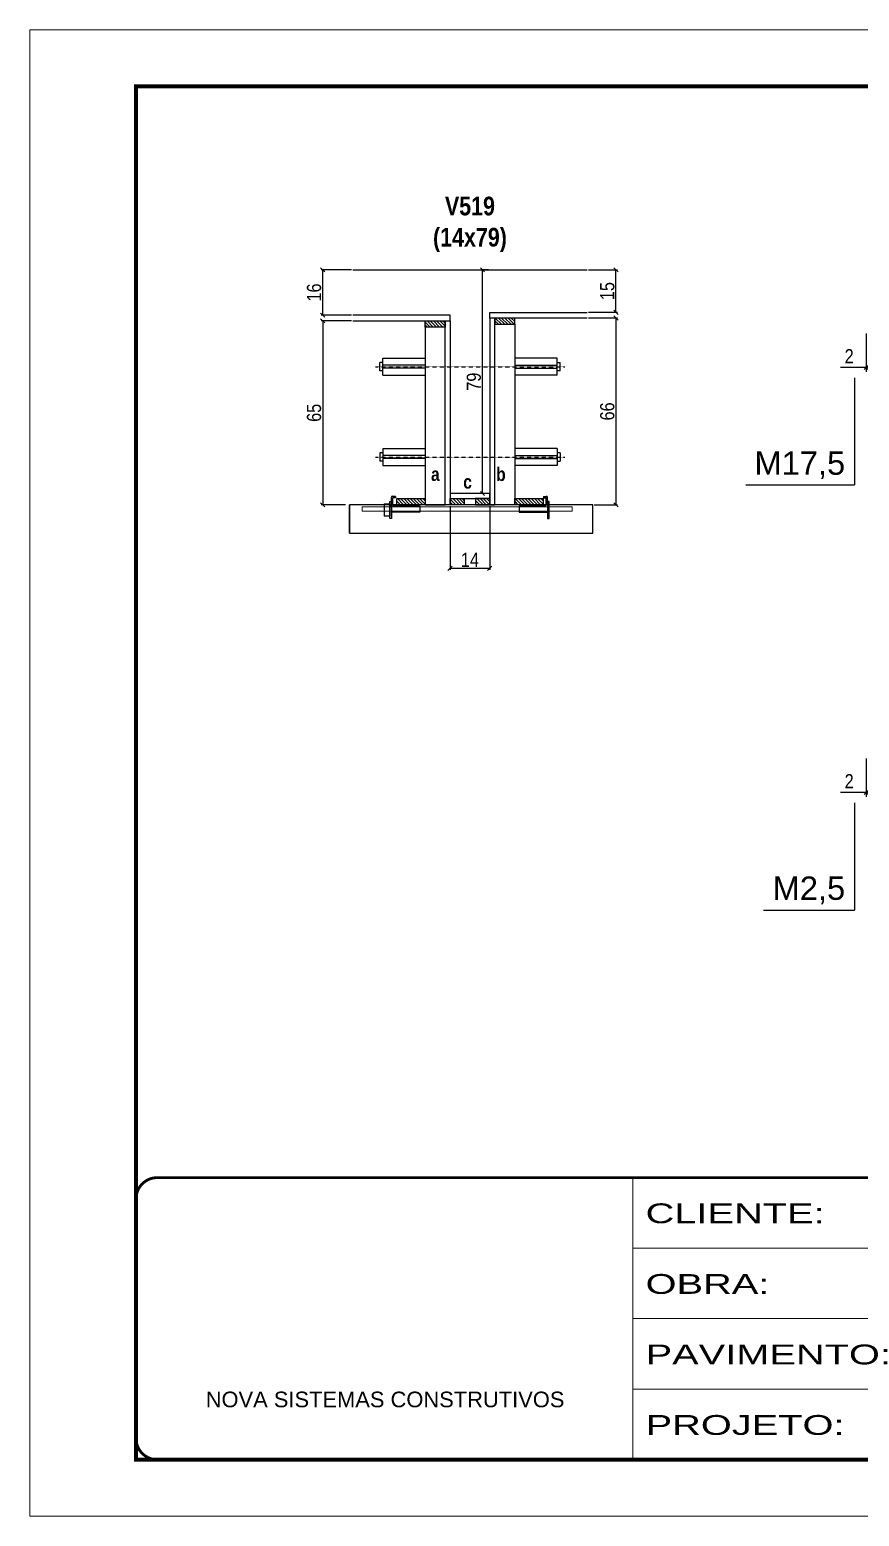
# Model space of a CAD drawing. Extents: x 13154 to 22413, y 1253 to 30260.
# Drawn here: x 17923 to 18508, y 23076 to 24126 of the extents above; entities that cross this region are included whole.
import ezdxf

# ---------------------------------------------------------------- set-up
doc = ezdxf.new("R2010")
doc.units = 0
for name, pattern in [('CONTINUO', [0]), ('DASHED', [0.75, 0.5, -0.25]), ('HIDDEN', [0.375, 0.25, -0.125])]:
    doc.linetypes.add(name, pattern=pattern)
for name, color, linetype in [('barrote', 251, 'Continuous'), ('COTA', 241, 'Continuous'), ('detalhes', 4, 'Continuous'), ('NOMENCLATURA', 7, 'Continuous'), ('Painéis', 200, 'Continuous'), ('presilha', 1, 'Continuous'), ('SARR_2.2x10', 60, 'Continuous'), ('SARR_2.2x7', 40, 'Continuous'), ('SARR_3.5x7', 81, 'Continuous'), ('TENSOR', 3, 'Continuous')]:
    doc.layers.add(name, color=color, linetype=linetype)
for name, color, linetype, lineweight in [('CONCRETO', 251, 'Continuous', 25), ('Folhas', 255, 'Continuous', 9), ('SARRAFO DE PRESSAO', 251, 'DASHED', 9), ('SCO-___-LAJ', 2, 'Continuous', 0)]:
    doc.layers.add(name, color=color, linetype=linetype, lineweight=lineweight)
doc.styles.add('ARIAL', font='arial.ttf')
doc.styles.add('COTA TECNICA', font='techl___.ttf', dxfattribs={"height": 10})
doc.styles.add('COTA TECNICA 2X', font='techl___.ttf', dxfattribs={"height": 10})
doc.styles.get("Standard").update_dxf_attribs({"font": 'arial.ttf'})
doc.styles.add('TECNICA', font='techb___.ttf', dxfattribs={"height": 10})
doc.styles.add('Tecnologia', font='')
doc.styles.get('Tecnologia').set_extended_font_data('Forgotten Futurist')
doc.dimstyles.new('PAINEL', dxfattribs={"dimtxt": 10, "dimasz": 3, "dimexe": 3, "dimexo": 3, "dimgap": 3, "dimtad": 1, "dimdec": 1, "dimzin": 12, "dimdsep": 46, "dimtxsty": 'COTA TECNICA', "dimblk1": 'OBLIQUE', "dimblk2": 'OBLIQUE', "dimsah": 1, "dimcen": 0.9, "dimclrd": 4, "dimclre": 4, "dimclrt": 240, "dimadec": 1, "dimazin": 3, "dimtfac": 1, "dimtdec": 1, "dimtmove": 0, "dimatfit": 3, "dimfxl": 1, "dimtolj": 1, "dimtzin": 12, "dimarcsym": 0})
doc.dimstyles.new('SECAO', dxfattribs={"dimscale": 0.333333, "dimtxt": 5, "dimasz": 9, "dimexe": 3, "dimexo": 3, "dimgap": 3, "dimtad": 1, "dimdec": 1, "dimlfac": 0.5, "dimzin": 12, "dimdsep": 46, "dimtxsty": 'COTA TECNICA 2X', "dimblk1": 'OBLIQUE', "dimblk2": 'OBLIQUE', "dimsah": 1, "dimcen": 0.9, "dimclrd": 4, "dimclre": 4, "dimclrt": 240, "dimadec": 1, "dimazin": 3, "dimtfac": 1, "dimtdec": 1, "dimtmove": 0, "dimatfit": 3, "dimfxl": 1, "dimtolj": 1, "dimtzin": 12, "dimarcsym": 0})

# ---------------------------------------------------------------- blocks, each defined once
blk = doc.blocks.new('9999999999')
at = {"color": 30, "linetype": 'CONTINUO'}
for p, q in [((98564.6, 34230.2), (98564.6, 34429.4)), ((98564.6, 34379.6), (99584, 34379.6)), ((98564.6, 34329.8), (99488, 34329.8)), ((98564.6, 34280), (99488, 34280))]:
    blk.add_line(p, q, dxfattribs=at)
at = {"color": 30, "linetype": 'CONTINUO', "const_width": 2}
blk.add_lwpolyline([(99584, 34230.2), (99584, 34414.4, 0.414214), (99569, 34429.4), (98229, 34429.4, 0.414214), (98214, 34414.4), (98214, 34245.2, 0.414214), (98229, 34230.2), (99584, 34230.2)], format="xyb", dxfattribs=at)
at = {"layer": 'Folhas'}
blk.add_lwpolyline([(98139, 34190.2), (99624, 34190.2), (99624, 35240.2), (98139, 35240.2)], close=True, dxfattribs=at)
at = {"layer": 'Folhas', "color": 30, "const_width": 3}
blk.add_lwpolyline([(98214, 34230.2), (99584, 34230.2), (99584, 35200.2), (98214, 35200.2)], close=True, dxfattribs=at)
at = {"color": 7, "linetype": 'Continuous', "ltscale": 5, "style": 'ARIAL'}
blk.add_text('NOVA SISTEMAS CONSTRUTIVOS', height=11.059, dxfattribs=at).set_placement((98263.2, 34267.2))
at = {"layer": 'Folhas', "color": 7, "style": 'Tecnologia', "width": 1.5}
for s, p in [('CLIENTE:', (98573.7, 34397.2)), ('OBRA:', (98573.7, 34347.3)), ('PAVIMENTO:', (98573.7, 34297.5)), ('PROJETO:', (98573.7, 34247.7))]:
    blk.add_text(s, height=14, dxfattribs=at).set_placement(p)
blk = doc.blocks.new('_Oblique')
at = {"color": 0, "linetype": 'ByBlock', "lineweight": -2}
blk.add_line((-0.5, -0.5), (0.5, 0.5), dxfattribs=at)
blk = doc.blocks.new('*D578')
at = {"layer": 'COTA', "color": 4, "lineweight": -2, "transparency": 16777216}
for p, q in [((18513.3, 23911.7), (18513.3, 23884.7)), ((18515.3, 23911.7), (18515.3, 23884.7)), ((18513.3, 23887.7), (18495.2, 23887.7)), ((18515.3, 23887.7), (18513.3, 23887.7)), ((18515.3, 23887.7), (18518.3, 23887.7))]:
    blk.add_line(p, q, dxfattribs=at)
at = {"layer": 'Defpoints', "color": 0, "transparency": 16777216}
for p in [(18513.3, 23914.7), (18515.3, 23914.7), (18513.3, 23887.7)]:
    blk.add_point(p, dxfattribs=at)
at = {"layer": 'COTA', "color": 4, "lineweight": -2, "transparency": 16777216, "xscale": 3, "yscale": 3, "zscale": 3}
blk.add_blockref('_Oblique', (18513.3, 23887.7), dxfattribs=at)
at = {"layer": 'COTA', "color": 4, "lineweight": -2, "transparency": 16777216, "xscale": 3, "yscale": 3, "zscale": 3, "rotation": 180}
blk.add_blockref('_Oblique', (18515.3, 23887.7), dxfattribs=at)
at = {"layer": 'COTA', "color": 240, "transparency": 16777216, "insert": (18501.3, 23895.7), "char_height": 10, "attachment_point": 5, "style": 'COTA TECNICA'}
blk.add_mtext('\\A1;2', dxfattribs=at)
blk = doc.blocks.new('PRESILHA METÁLICA 1')
at = {"layer": 'presilha'}
for p, q in [((7.5, 10.6), (7.5, 19.9)), ((12, 21), (8.6, 21)), ((9, 11.6), (9, 18.9)), ((12, 19.5), (9.6, 19.5)), ((12, 21), (12, 19.5)), ((0, 13), (6, 13)), ((0, 13), (0, 0)), ((6, 0), (0, 0)), ((6, 15.5), (7.5, 15.5)), ((6, -2.5), (6, 15.5)), ((6, 13), (6, 0)), ((7.5, 15.5), (7.5, -2.5)), ((37.5, 4.1), (7.5, 4.1)), ((37.5, 11), (9.6, 11)), ((37.5, 11), (37.5, 4.1)), ((7.5, -2.5), (6, -2.5))]:
    blk.add_line(p, q, dxfattribs=at)
for centre, radius, start, end in [((8.6, 19.9), 1.14, 90, 180), ((9.6, 18.9), 0.57, 90, 180), ((9.6, 11.6), 0.57, 180, 270)]:
    blk.add_arc(centre, radius, start, end, dxfattribs=at)
blk = doc.blocks.new('PRESILHA METÁLICA 2')
at = {"layer": 'presilha'}
for p, q in [((-5.2, 23.5), (-5.2, 22)), ((-5.2, 23.5), (-1.9, 23.5)), ((-5.2, 22), (-2.8, 22)), ((-2.2, 14.1), (-2.2, 21.4)), ((0.8, 18), (-0.8, 18)), ((-0.8, 18), (-0.8, 0)), ((-0.8, 14.6), (-0.8, 22.4)), ((0.8, 0), (0.8, 18)), ((-30.8, 13.5), (-30.8, 6.6)), ((-30.8, 13.5), (-2.8, 13.5)), ((-30.8, 6.6), (-0.8, 6.6)), ((-0.8, 0), (0.8, 0))]:
    blk.add_line(p, q, dxfattribs=at)
for centre, radius, start, end in [((-2.8, 21.4), 0.57, 0, 90), ((-1.9, 22.4), 1.14, 0, 90), ((-2.8, 14.1), 0.57, 270, 0)]:
    blk.add_arc(centre, radius, start, end, dxfattribs=at)
blk = doc.blocks.new('*D583')
at = {"layer": 'COTA', "color": 4, "lineweight": -2, "transparency": 16777216}
for p, q in [((18317.3, 23922.7), (18337.7, 23922.7)), ((18336.7, 23922.7), (18336.7, 23790.7)), ((18321.4, 23790.7), (18337.7, 23790.7))]:
    blk.add_line(p, q, dxfattribs=at)
at = {"layer": 'Defpoints', "color": 0, "transparency": 16777216}
for p in [(18316.3, 23922.7), (18320.4, 23790.7), (18336.7, 23790.7)]:
    blk.add_point(p, dxfattribs=at)
at = {"layer": 'COTA', "color": 4, "lineweight": -2, "transparency": 16777216, "xscale": 3, "yscale": 3, "zscale": 3}
for p, rotation in [((18336.7, 23922.7), 90), ((18336.7, 23790.7), 270)]:
    blk.add_blockref('_Oblique', p, dxfattribs=dict(at, rotation=rotation))
at = {"layer": 'COTA', "color": 240, "transparency": 16777216, "insert": (18330.6, 23856.7), "char_height": 10, "attachment_point": 5, "rotation": 90, "style": 'COTA TECNICA 2X'}
blk.add_mtext('\\A1;66', dxfattribs=at)
blk = doc.blocks.new('*D584')
at = {"layer": 'COTA', "color": 4, "lineweight": -2, "transparency": 16777216}
for p, q in [((18317.3, 23956.7), (18337.7, 23956.7)), ((18336.7, 23926.7), (18336.7, 23956.7)), ((18317.3, 23926.7), (18337.7, 23926.7))]:
    blk.add_line(p, q, dxfattribs=at)
at = {"layer": 'Defpoints', "color": 0, "transparency": 16777216}
for p in [(18316.3, 23956.7), (18336.7, 23956.7), (18316.3, 23926.7)]:
    blk.add_point(p, dxfattribs=at)
at = {"layer": 'COTA', "color": 4, "lineweight": -2, "transparency": 16777216, "xscale": 3, "yscale": 3, "zscale": 3}
for p, rotation in [((18336.7, 23956.7), 90), ((18336.7, 23926.7), 270)]:
    blk.add_blockref('_Oblique', p, dxfattribs=dict(at, rotation=rotation))
at = {"layer": 'COTA', "color": 240, "transparency": 16777216, "insert": (18330.6, 23941.7), "char_height": 10, "attachment_point": 5, "rotation": 90, "style": 'COTA TECNICA 2X'}
blk.add_mtext('\\A1;15', dxfattribs=at)
blk = doc.blocks.new('*D585')
at = {"layer": 'COTA', "color": 4, "lineweight": -2, "transparency": 16777216}
for p, q in [((18149.9, 23920.7), (18128.7, 23920.7)), ((18129.7, 23920.7), (18129.7, 23790.7)), ((18145.8, 23790.7), (18128.7, 23790.7))]:
    blk.add_line(p, q, dxfattribs=at)
at = {"layer": 'Defpoints', "color": 0, "transparency": 16777216}
for p in [(18150.9, 23920.7), (18129.7, 23790.7), (18146.8, 23790.7)]:
    blk.add_point(p, dxfattribs=at)
at = {"layer": 'COTA', "color": 4, "lineweight": -2, "transparency": 16777216, "xscale": 3, "yscale": 3, "zscale": 3}
for p, rotation in [((18129.7, 23920.7), 90), ((18129.7, 23790.7), 270)]:
    blk.add_blockref('_Oblique', p, dxfattribs=dict(at, rotation=rotation))
at = {"layer": 'COTA', "color": 240, "transparency": 16777216, "insert": (18123.6, 23855.7), "char_height": 10, "attachment_point": 5, "rotation": 90, "style": 'COTA TECNICA 2X'}
blk.add_mtext('\\A1;65', dxfattribs=at)
blk = doc.blocks.new('*D586')
at = {"layer": 'COTA', "color": 4, "lineweight": -2, "transparency": 16777216}
for p, q in [((18246.6, 23956.7), (18241.5, 23956.7)), ((18242.5, 23798.7), (18242.5, 23956.7)), ((18246.6, 23798.7), (18241.5, 23798.7))]:
    blk.add_line(p, q, dxfattribs=at)
at = {"layer": 'Defpoints', "color": 0, "transparency": 16777216}
for p in [(18242.5, 23956.7), (18247.6, 23956.7), (18247.6, 23798.7)]:
    blk.add_point(p, dxfattribs=at)
at = {"layer": 'COTA', "color": 4, "lineweight": -2, "transparency": 16777216, "xscale": 3, "yscale": 3, "zscale": 3}
for p, rotation in [((18242.5, 23956.7), 90), ((18242.5, 23798.7), 270)]:
    blk.add_blockref('_Oblique', p, dxfattribs=dict(at, rotation=rotation))
at = {"layer": 'COTA', "color": 240, "transparency": 16777216, "insert": (18236.4, 23877.7), "char_height": 10, "attachment_point": 5, "rotation": 90, "style": 'COTA TECNICA 2X'}
blk.add_mtext('\\A1;79', dxfattribs=at)
blk = doc.blocks.new('*D587')
at = {"layer": 'COTA', "color": 4, "lineweight": -2, "transparency": 16777216}
for p, q in [((18149.9, 23956.7), (18128.7, 23956.7)), ((18129.7, 23924.7), (18129.7, 23956.7)), ((18149.9, 23924.7), (18128.7, 23924.7))]:
    blk.add_line(p, q, dxfattribs=at)
at = {"layer": 'Defpoints', "color": 0, "transparency": 16777216}
for p in [(18129.7, 23956.7), (18150.9, 23956.7), (18150.9, 23924.7)]:
    blk.add_point(p, dxfattribs=at)
at = {"layer": 'COTA', "color": 4, "lineweight": -2, "transparency": 16777216, "xscale": 3, "yscale": 3, "zscale": 3}
for p, rotation in [((18129.7, 23956.7), 90), ((18129.7, 23924.7), 270)]:
    blk.add_blockref('_Oblique', p, dxfattribs=dict(at, rotation=rotation))
at = {"layer": 'COTA', "color": 240, "transparency": 16777216, "insert": (18123.6, 23940.7), "char_height": 10, "attachment_point": 5, "rotation": 90, "style": 'COTA TECNICA 2X'}
blk.add_mtext('\\A1;16', dxfattribs=at)
blk = doc.blocks.new('*D588')
at = {"layer": 'COTA', "color": 4, "lineweight": -2, "transparency": 16777216}
for p, q in [((18219.6, 23789.7), (18219.6, 23744.9)), ((18247.6, 23789.7), (18247.6, 23744.9)), ((18219.6, 23745.9), (18247.6, 23745.9))]:
    blk.add_line(p, q, dxfattribs=at)
at = {"layer": 'Defpoints', "color": 0, "transparency": 16777216}
for p in [(18219.6, 23790.7), (18247.6, 23790.7), (18247.6, 23745.9)]:
    blk.add_point(p, dxfattribs=at)
at = {"layer": 'COTA', "color": 4, "lineweight": -2, "transparency": 16777216, "xscale": 3, "yscale": 3, "zscale": 3, "rotation": 180}
blk.add_blockref('_Oblique', (18219.6, 23745.9), dxfattribs=at)
at = {"layer": 'COTA', "color": 4, "lineweight": -2, "transparency": 16777216, "xscale": 3, "yscale": 3, "zscale": 3}
blk.add_blockref('_Oblique', (18247.6, 23745.9), dxfattribs=at)
at = {"layer": 'COTA', "color": 240, "transparency": 16777216, "insert": (18233.6, 23751.9), "char_height": 10, "attachment_point": 5, "style": 'COTA TECNICA 2X'}
blk.add_mtext('\\A1;14', dxfattribs=at)
blk = doc.blocks.new('*D593')
at = {"layer": 'COTA', "color": 4, "lineweight": -2, "transparency": 16777216}
for p, q in [((18513.3, 23611.5), (18513.3, 23584.5)), ((18515.3, 23611.5), (18515.3, 23584.5)), ((18513.3, 23587.5), (18495.2, 23587.5)), ((18515.3, 23587.5), (18513.3, 23587.5)), ((18515.3, 23587.5), (18518.3, 23587.5))]:
    blk.add_line(p, q, dxfattribs=at)
at = {"layer": 'Defpoints', "color": 0, "transparency": 16777216}
for p in [(18513.3, 23614.5), (18515.3, 23614.5), (18513.3, 23587.5)]:
    blk.add_point(p, dxfattribs=at)
at = {"layer": 'COTA', "color": 4, "lineweight": -2, "transparency": 16777216, "xscale": 3, "yscale": 3, "zscale": 3}
blk.add_blockref('_Oblique', (18513.3, 23587.5), dxfattribs=at)
at = {"layer": 'COTA', "color": 4, "lineweight": -2, "transparency": 16777216, "xscale": 3, "yscale": 3, "zscale": 3, "rotation": 180}
blk.add_blockref('_Oblique', (18515.3, 23587.5), dxfattribs=at)
at = {"layer": 'COTA', "color": 240, "transparency": 16777216, "insert": (18501.3, 23595.5), "char_height": 10, "attachment_point": 5, "style": 'COTA TECNICA'}
blk.add_mtext('\\A1;2', dxfattribs=at)

msp = doc.modelspace()

# ---------------------------------------------------------------- hatches: boundary and pattern name
at = {"layer": 'SARR_2.2x10'}
h = msp.add_hatch(dxfattribs=at)
h.set_pattern_fill('ANSI31', color=256, scale=0.5, angle=90)
h.set_pattern_definition([(135, (51375.5562, -99721.4912), (-1.122532015, -1.122532015), [])])
h.paths.add_polyline_path([(18182.02, 23795.08), (18182.02, 23790.68), (18202.02, 23790.68), (18202.02, 23795.08)])
h = msp.add_hatch(dxfattribs=at)
h.set_pattern_fill('ANSI31', color=256, scale=0.5, angle=90)
h.set_pattern_definition([(135, (51458.7562, -99721.4912), (-1.122532015, -1.122532015), [])])
h.paths.add_polyline_path([(18265.22, 23795.08), (18265.22, 23790.68), (18285.22, 23790.68), (18285.22, 23795.08)])
at = {"layer": 'SARR_2.2x7'}
h = msp.add_hatch(dxfattribs=at)
h.set_pattern_fill('ANSI31', color=256, scale=0.5, angle=90)
h.set_pattern_definition([(135, (51369.5562, -99595.8912), (-1.122532015, -1.122532015), [])])
h.paths.add_polyline_path([(18216.02, 23920.68), (18216.02, 23916.28), (18202.02, 23916.28), (18202.02, 23920.68)])
h = msp.add_hatch(dxfattribs=at)
h.set_pattern_fill('ANSI31', color=256, scale=0.5, angle=90)
h.set_pattern_definition([(135, (51379.5562, -99593.8912), (-1.122532015, -1.122532015), [])])
h.paths.add_polyline_path([(18251.22, 23922.68), (18251.22, 23918.28), (18265.22, 23918.28), (18265.22, 23922.68)])
h = msp.add_hatch(dxfattribs=at)
h.set_pattern_fill('ANSI31', color=256, scale=0.5, angle=90)
h.set_pattern_definition([(135, (51455.1562, -99721.4912), (-1.122532015, -1.122532015), [])])
h.paths.add_polyline_path([(18229.62, 23790.68), (18229.62, 23795.08), (18219.62, 23795.08), (18219.62, 23790.68)])
h = msp.add_hatch(dxfattribs=at)
h.set_pattern_fill('ANSI31', color=256, scale=0.5, angle=90)
h.set_pattern_definition([(135, (51445.1562, -99721.4912), (-1.122532015, -1.122532015), [])])
h.paths.add_polyline_path([(18237.62, 23790.68), (18237.62, 23795.08), (18247.62, 23795.08), (18247.62, 23790.68)])

# ---------------------------------------------------------------- linework, layer by layer
at = {"ltscale": 3}
for p, q in [((18170.02, 23885.27), (18170.02, 23891.27)), ((18172.02, 23891.27), (18170.02, 23891.27)), ((18172.02, 23882.27), (18172.02, 23894.27)), ((18172.02, 23894.27), (18202.02, 23894.27)), ((18202.02, 23889.27), (18172.02, 23889.27)), ((18295.22, 23894.27), (18265.22, 23894.27)), ((18265.22, 23889.27), (18295.22, 23889.27)), ((18295.22, 23882.27), (18295.22, 23894.27)), ((18295.22, 23891.27), (18297.22, 23891.27)), ((18297.22, 23885.27), (18297.22, 23891.27)), ((18172.02, 23885.27), (18170.02, 23885.27)), ((18202.02, 23887.27), (18172.02, 23887.27)), ((18172.02, 23882.27), (18202.02, 23882.27)), ((18265.22, 23887.27), (18295.22, 23887.27)), ((18295.22, 23882.27), (18265.22, 23882.27)), ((18297.22, 23885.27), (18295.22, 23885.27)), ((18170.02, 23827.46), (18170.02, 23821.46)), ((18172.02, 23827.46), (18170.02, 23827.46)), ((18172.02, 23830.46), (18172.02, 23818.46)), ((18172.02, 23830.46), (18202.02, 23830.46)), ((18202.02, 23825.46), (18172.02, 23825.46)), ((18295.22, 23830.46), (18265.22, 23830.46)), ((18265.22, 23825.46), (18295.22, 23825.46)), ((18295.22, 23830.46), (18295.22, 23818.46)), ((18297.22, 23827.46), (18295.22, 23827.46)), ((18297.22, 23827.46), (18297.22, 23821.46)), ((18172.02, 23821.46), (18170.02, 23821.46)), ((18202.02, 23823.46), (18172.02, 23823.46)), ((18172.02, 23818.46), (18202.02, 23818.46)), ((18265.22, 23823.46), (18295.22, 23823.46)), ((18295.22, 23818.46), (18265.22, 23818.46)), ((18295.22, 23821.46), (18297.22, 23821.46))]:
    msp.add_line(p, q, dxfattribs=at)
at = {"layer": 'barrote'}
msp.add_lwpolyline([(18148.56, 23770.68), (18320.48, 23770.68), (18320.48, 23790.68), (18148.56, 23790.68)], close=True, dxfattribs=at)
at = {"layer": 'CONCRETO', "linetype": 'Continuous'}
msp.add_line((18150.92, 23956.68), (18316.32, 23956.68), dxfattribs=at)
at = {"layer": 'detalhes', "color": 250}
msp.add_line((18148.56, 23770.68), (18148.56, 23790.68), dxfattribs=at)
at = {"layer": 'NOMENCLATURA', "linetype": 'Continuous'}
for p, q in [((18505.04, 23880.5), (18505.04, 23804.74)), ((18428.41, 23804.74), (18505.04, 23804.74)), ((18505.04, 23580.25), (18505.04, 23504.5)), ((18440.83, 23504.5), (18505.04, 23504.5))]:
    msp.add_line(p, q, dxfattribs=at)
at = {"layer": 'Painéis', "linetype": 'Continuous', "elevation": 0}
for points in [[(18150.92, 23920.68), (18219.62, 23920.68), (18219.62, 23924.68), (18150.92, 23924.68)], [(18316.32, 23922.68), (18247.62, 23922.68), (18247.62, 23926.68), (18316.32, 23926.68)]]:
    msp.add_lwpolyline(points, dxfattribs=at)
at = {"layer": 'Painéis', "linetype": 'Continuous'}
for points in [[(18216.02, 23790.68), (18216.02, 23920.68), (18219.62, 23920.68), (18219.62, 23790.68)], [(18251.22, 23790.68), (18251.22, 23922.68), (18247.62, 23922.68), (18247.62, 23790.68)], [(18247.62, 23798.68), (18219.62, 23798.68), (18219.62, 23795.08), (18247.62, 23795.08)]]:
    msp.add_lwpolyline(points, close=True, dxfattribs=at)
at = {"layer": 'SARR_2.2x10'}
for points in [[(18182.02, 23795.08), (18202.02, 23795.08), (18202.02, 23790.68), (18182.02, 23790.68)], [(18265.22, 23795.08), (18285.22, 23795.08), (18285.22, 23790.68), (18265.22, 23790.68)]]:
    msp.add_lwpolyline(points, close=True, dxfattribs=at)
at = {"layer": 'SARR_2.2x7', "elevation": 0}
for points in [[(18202.02, 23920.68), (18216.02, 23920.68), (18216.02, 23916.28), (18202.02, 23916.28)], [(18265.22, 23922.68), (18251.22, 23922.68), (18251.22, 23918.28), (18265.22, 23918.28)]]:
    msp.add_lwpolyline(points, close=True, dxfattribs=at)
at = {"layer": 'SARR_2.2x7'}
for points in [[(18219.62, 23795.08), (18229.62, 23795.08), (18229.62, 23790.68), (18219.62, 23790.68)], [(18247.62, 23795.08), (18237.62, 23795.08), (18237.62, 23790.68), (18247.62, 23790.68)]]:
    msp.add_lwpolyline(points, close=True, dxfattribs=at)
at = {"layer": 'SARR_3.5x7'}
for points in [[(18216.02, 23916.28), (18202.02, 23916.28), (18202.02, 23790.68), (18216.02, 23790.68)], [(18251.22, 23918.28), (18265.22, 23918.28), (18265.22, 23790.68), (18251.22, 23790.68)]]:
    msp.add_lwpolyline(points, close=True, dxfattribs=at)
at = {"layer": 'SCO-___-LAJ', "color": 1}
msp.add_lwpolyline([(18157.56, 23789.35), (18305.83, 23789.35), (18305.83, 23786.15), (18157.56, 23786.15)], close=True, dxfattribs=at)
at = {"layer": 'TENSOR', "linetype": 'HIDDEN', "ltscale": 0.5}
for p, q in [((18167.02, 23888.27), (18300.52, 23888.27)), ((18167.02, 23824.46), (18300.52, 23824.46))]:
    msp.add_line(p, q, dxfattribs=at)

# ---------------------------------------------------------------- block references
at = {"layer": 'presilha', "xscale": 0.6666666666666666, "yscale": 0.6666666666666666, "zscale": 0.6666666666666666}
for name, p in [('PRESILHA METÁLICA 1', (18173.15, 23782.71)), ('PRESILHA METÁLICA 2', (18288.9, 23781.05))]:
    msp.add_blockref(name, p, dxfattribs=at)
at = {"layer": 'SARRAFO DE PRESSAO', "color": 6, "linetype": 'ByBlock'}
msp.add_blockref('9999999999', (-80216.1, -11113.91), dxfattribs=at)

# ---------------------------------------------------------------- texts
at = {"layer": 'detalhes', "style": 'TECNICA'}
for s, p in [('a', (18206.14, 23807.57)), ('b', (18252.12, 23807.56)), ('c', (18228.88, 23802.15))]:
    msp.add_text(s, height=9.6, dxfattribs=at).set_placement(p)
at = {"layer": 'NOMENCLATURA', "linetype": 'Continuous'}
for s, p in [('M17,5', (18434.45, 23811.94)), ('M2,5', (18447.27, 23511.7))]:
    msp.add_text(s, height=16.5, dxfattribs=at).set_placement(p)
at = {"layer": 'NOMENCLATURA', "insert": (18233.62, 24008.37), "char_height": 13.2, "attachment_point": 2, "style": 'TECNICA'}
msp.add_mtext_dynamic_manual_height_columns('V519\\P(14x79)', width=300.2766, gutter_width=1, heights=[0], dxfattribs=at)

# ---------------------------------------------------------------- dimensions: what is measured, and where the dimension line sits
at = {"layer": 'COTA'}
for base, p1, p2, angle, dimstyle, picture, middle in [((18129.7, 23956.68), (18150.92, 23924.68), (18150.92, 23956.68), 90, 'SECAO', '*D587', (18123.6, 23940.68)), ((18242.54, 23956.68), (18247.62, 23798.68), (18247.62, 23956.68), 90, 'SECAO', '*D586', (18236.44, 23877.68)), ((18336.66, 23956.68), (18316.32, 23926.68), (18316.32, 23956.68), 90, 'SECAO', '*D584', (18330.55, 23941.68)), ((18129.7, 23790.68, 0), (18150.92, 23920.68), (18146.8, 23790.68, 0), 90, 'SECAO', '*D585', (18123.59, 23855.68, 0)), ((18336.66, 23790.68, 0), (18316.32, 23922.68), (18320.43, 23790.68, 0), 90, 'SECAO', '*D583', (18330.56, 23856.68, 0)), ((18513.32, 23587.48), (18515.32, 23614.48), (18513.32, 23614.48), 180, 'PAINEL', '*D593', (18501.26, 23595.48))]:
    dim = msp.add_linear_dim(base=base, p1=p1, p2=p2, angle=angle, dimstyle=dimstyle, dxfattribs=at)
    dim.commit()
    dim.dimension.update_dxf_attribs({"geometry": picture, "text_midpoint": middle})
for base, p1, p2, dimstyle, picture, middle in [((18513.32, 23887.72), (18515.32, 23914.72), (18513.32, 23914.72), 'PAINEL', '*D578', (18501.26, 23895.72)), ((18247.62, 23745.85), (18219.62, 23790.68), (18247.62, 23790.68), 'SECAO', '*D588', (18233.62, 23751.93))]:
    dim = msp.add_linear_dim(base=base, p1=p1, p2=p2, dimstyle=dimstyle, dxfattribs=at)
    dim.commit()
    dim.dimension.update_dxf_attribs({"geometry": picture, "text_midpoint": middle})

doc.saveas('drawing.dxf')
